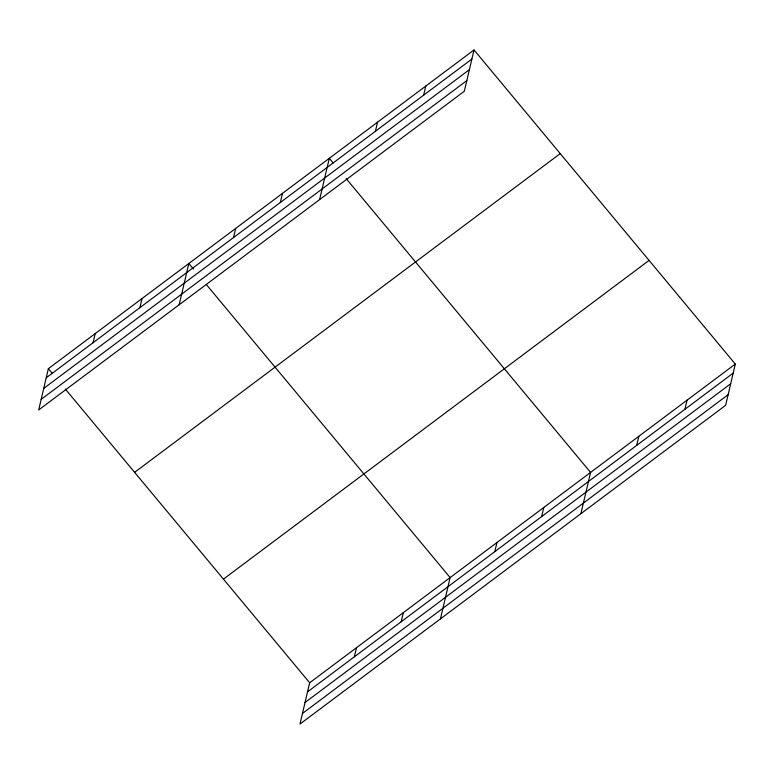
<?xml version="1.0" encoding="UTF-8"?>
<svg xmlns="http://www.w3.org/2000/svg" width="774" height="774" viewBox="0 0 774 774"><rect width="100%" height="100%" fill="white"/><g stroke="black" fill="none" stroke-linecap="round" stroke-linejoin="round"><path stroke-width="1.16" d="M474.017 49.952L48.375 368.676L38.7 409.949L464.332 91.216L474.017 49.952L735.3 364.051L725.625 405.324L299.983 724.048L309.668 682.784L735.3 364.051M93.064 342.727L95.202 333.613M139.881 307.665L142.019 298.561M179.162 304.772L188.837 263.499L193.461 269.052M233.525 237.541L235.654 228.436M280.343 202.488L282.481 193.374M319.614 199.586L329.298 158.322L333.149 162.946M375.4 131.299L377.538 122.195M423.639 95.183L425.777 86.069M354.347 656.826L356.485 647.722M401.174 621.764L403.302 612.66M440.445 618.871L450.129 577.597L206.542 284.784M494.809 551.649L496.947 542.535M541.626 516.587L543.764 507.483M580.906 513.694L590.581 472.421L346.23 178.678M636.683 445.398L638.821 436.294M684.922 409.282L687.06 400.177M46.246 377.78L471.879 59.056M43.75 388.403L469.383 69.67M41.186 399.336L466.819 80.602M134.608 472.334L560.241 153.6M223.444 579.126L649.076 260.403M307.53 691.888L733.162 373.155M305.043 702.502L730.675 383.769M302.479 713.434L728.111 394.711M48.375 368.676L52.226 373.31M65.316 389.041L309.668 682.784"/></g></svg>
